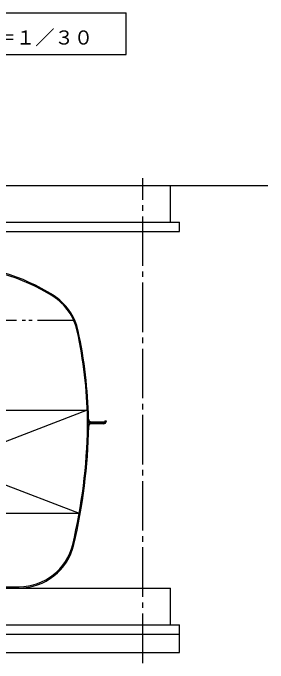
# Model space of a CAD drawing. Units: millimetres, scale not verified. Extents: x -8910 to 8910, y -6308 to 6308.
# Drawn here: x 1627 to 3013, y -4248 to -712 of the extents above; entities that cross this region are included whole.
import ezdxf
from ezdxf.enums import TextEntityAlignment as Align

# ---------------------------------------------------------------- set-up
doc = ezdxf.new("R2010")
doc.units = ezdxf.units.MM
doc.header["$LTSCALE"] = 30
for name, pattern in [('CHAIN2', [12, 9, -1, 1, -1]), ('DASHED3', [4, 3, -1]), ('DOUBLE_CHAIN2', [12.8, 9, -1, 0.6, -0.6, 0.6, -1])]:
    doc.linetypes.add(name, pattern=pattern)
for name, color, linetype, lineweight in [('0-0_機器', 2, 'Continuous', 25), ('0-1_製作', 5, 'Continuous', 25), ('0-2_空気管', 3, 'Continuous', 25), ('0-6_躯体', 3, 'Continuous', 25), ('0-E_08', 2, 'Continuous', 25)]:
    doc.layers.add(name, color=color, linetype=linetype, lineweight=lineweight)
doc.styles.add('ＭＳ ゴシック', font='')
doc.styles.get('ＭＳ ゴシック').set_extended_font_data('MS Gothic')

msp = doc.modelspace()

# ---------------------------------------------------------------- linework, layer by layer
at = {"layer": '0-0_機器'}
for p, q in [((82.66, -1650.29), (3013.29, -1650.29)), ((2482.66, -1850.29), (2482.66, -1650.29)), ((1507.66, -1850.29), (2532.66, -1850.29)), ((2532.66, -1900.29), (2532.66, -1850.29)), ((1507.66, -1900.29), (2532.66, -1900.29)), ((332.66, -3840.27), (2482.66, -3840.27)), ((2482.66, -4040.27), (2482.66, -3840.27)), ((32.66, -4040.27), (2532.66, -4040.27)), ((2532.66, -4190.27), (2532.66, -4040.27)), ((32.66, -4090.27), (2532.66, -4090.27)), ((32.66, -4190.27), (2532.66, -4190.27))]:
    msp.add_line(p, q, dxfattribs=at)
at = {"layer": '0-1_製作', "color": 3}
for p, q in [((322.66, -711.68), (2242.66, -711.68)), ((2242.66, -936.68), (2242.66, -711.68)), ((322.66, -936.68), (2242.66, -936.68)), ((535.29, -2873.27), (1986.87, -3433.26)), ((578.39, -3433.26), (1986.87, -3433.26))]:
    msp.add_line(p, q, dxfattribs=at)
msp.add_lwpolyline([(535.29, -2873.27), (2030.75, -2873.27), (578.45, -3433.26)], dxfattribs=at)
at = {"layer": '0-2_空気管', "linetype": 'DOUBLE_CHAIN2'}
for p, q in [((608.35, -2383.27), (1956.98, -2383.27)), ((2032.66, -2940.27), (2052.4, -2940.27))]:
    msp.add_line(p, q, dxfattribs=at)
at = {"layer": '0-2_空気管'}
for p, q in [((2126.67, -2930.26), (2132.67, -2930.26)), ((2132.67, -2930.26), (2132.67, -2934.27)), ((2032.67, -2940.27), (2120.67, -2940.27)), ((2052.35, -2935.27), (2120.67, -2935.27)), ((2120.67, -2946.27), (2052.4, -2946.27)), ((2120.67, -2935.27), (2120.67, -2940.27)), ((905.37, -3833.26), (1659.96, -3833.26)), ((905.37, -3840.27), (1659.96, -3840.27))]:
    msp.add_line(p, q, dxfattribs=at)
at = {"layer": '0-2_空気管', "linetype": 'DASHED3'}
for p, q in [((2126.67, -2930.26), (2126.67, -2934.27)), ((2032.67, -2940.27), (2032.66, -2940.27)), ((2052.4, -2940.27), (2120.67, -2940.27))]:
    msp.add_line(p, q, dxfattribs=at)
at = {"layer": '0-2_空気管'}
for centre, radius, start, end in [((1282.66, -3140.26), 1056, 57.706, 90), ((1282.66, -3140.26), 1050, 57.706, 90), ((1683.36, -2506.27), 300, 12.175, 57.706), ((1682.18, -2505.53), 306, 12.201, 57.813), ((-467.16, -2970.27), 2500, 1.137, 12.175), ((-467.16, -2970.27), 2505, 1.137, 12.201), ((2052.35, -2920.27), 20, 181.137, 270), ((2052.35, -2920.27), 15, 181.137, 270), ((2120.67, -2934.27), 12, 270, 0), ((-967.19, -2910.27), 3000, 346.659, 359.051), ((-967.19, -2910.27), 3006, 346.659, 359.051), ((2052.4, -2960.26), 20, 90, 179.051), ((2052.4, -2960.26), 14, 90, 179.051), ((1658.93, -3533.26), 307, 270, 346.704), ((1659.96, -3533.26), 300, 270, 346.659)]:
    msp.add_arc(centre, radius, start, end, dxfattribs=at)
at = {"layer": '0-2_空気管', "linetype": 'DOUBLE_CHAIN2'}
for centre, radius, start, end in [((-467.16, -2970.27), 2500, 0.688, 1.099), ((-967.19, -2910.27), 3000, 359.083, 359.427)]:
    msp.add_arc(centre, radius, start, end, dxfattribs=at)
at = {"layer": '0-2_空気管', "linetype": 'DASHED3'}
msp.add_arc((2120.67, -2934.27), 6, 270, 0, dxfattribs=at)
at = {"layer": '0-6_躯体'}
msp.add_line((432.66, -3840.27), (2132.67, -3840.27), dxfattribs=at)
at = {"layer": '0-E_08', "linetype": 'CHAIN2'}
msp.add_line((2332.66, -4247.92), (2332.66, -1609.81), dxfattribs=at)

# ---------------------------------------------------------------- texts
at = {"layer": '0-1_製作', "color": 4, "style": 'ＭＳ ゴシック'}
msp.add_text('Ｓ＝１／３０', height=76.98, dxfattribs=at).set_placement((1432.66, -906.68), align=Align.BOTTOM_LEFT)

doc.saveas('drawing.dxf')
